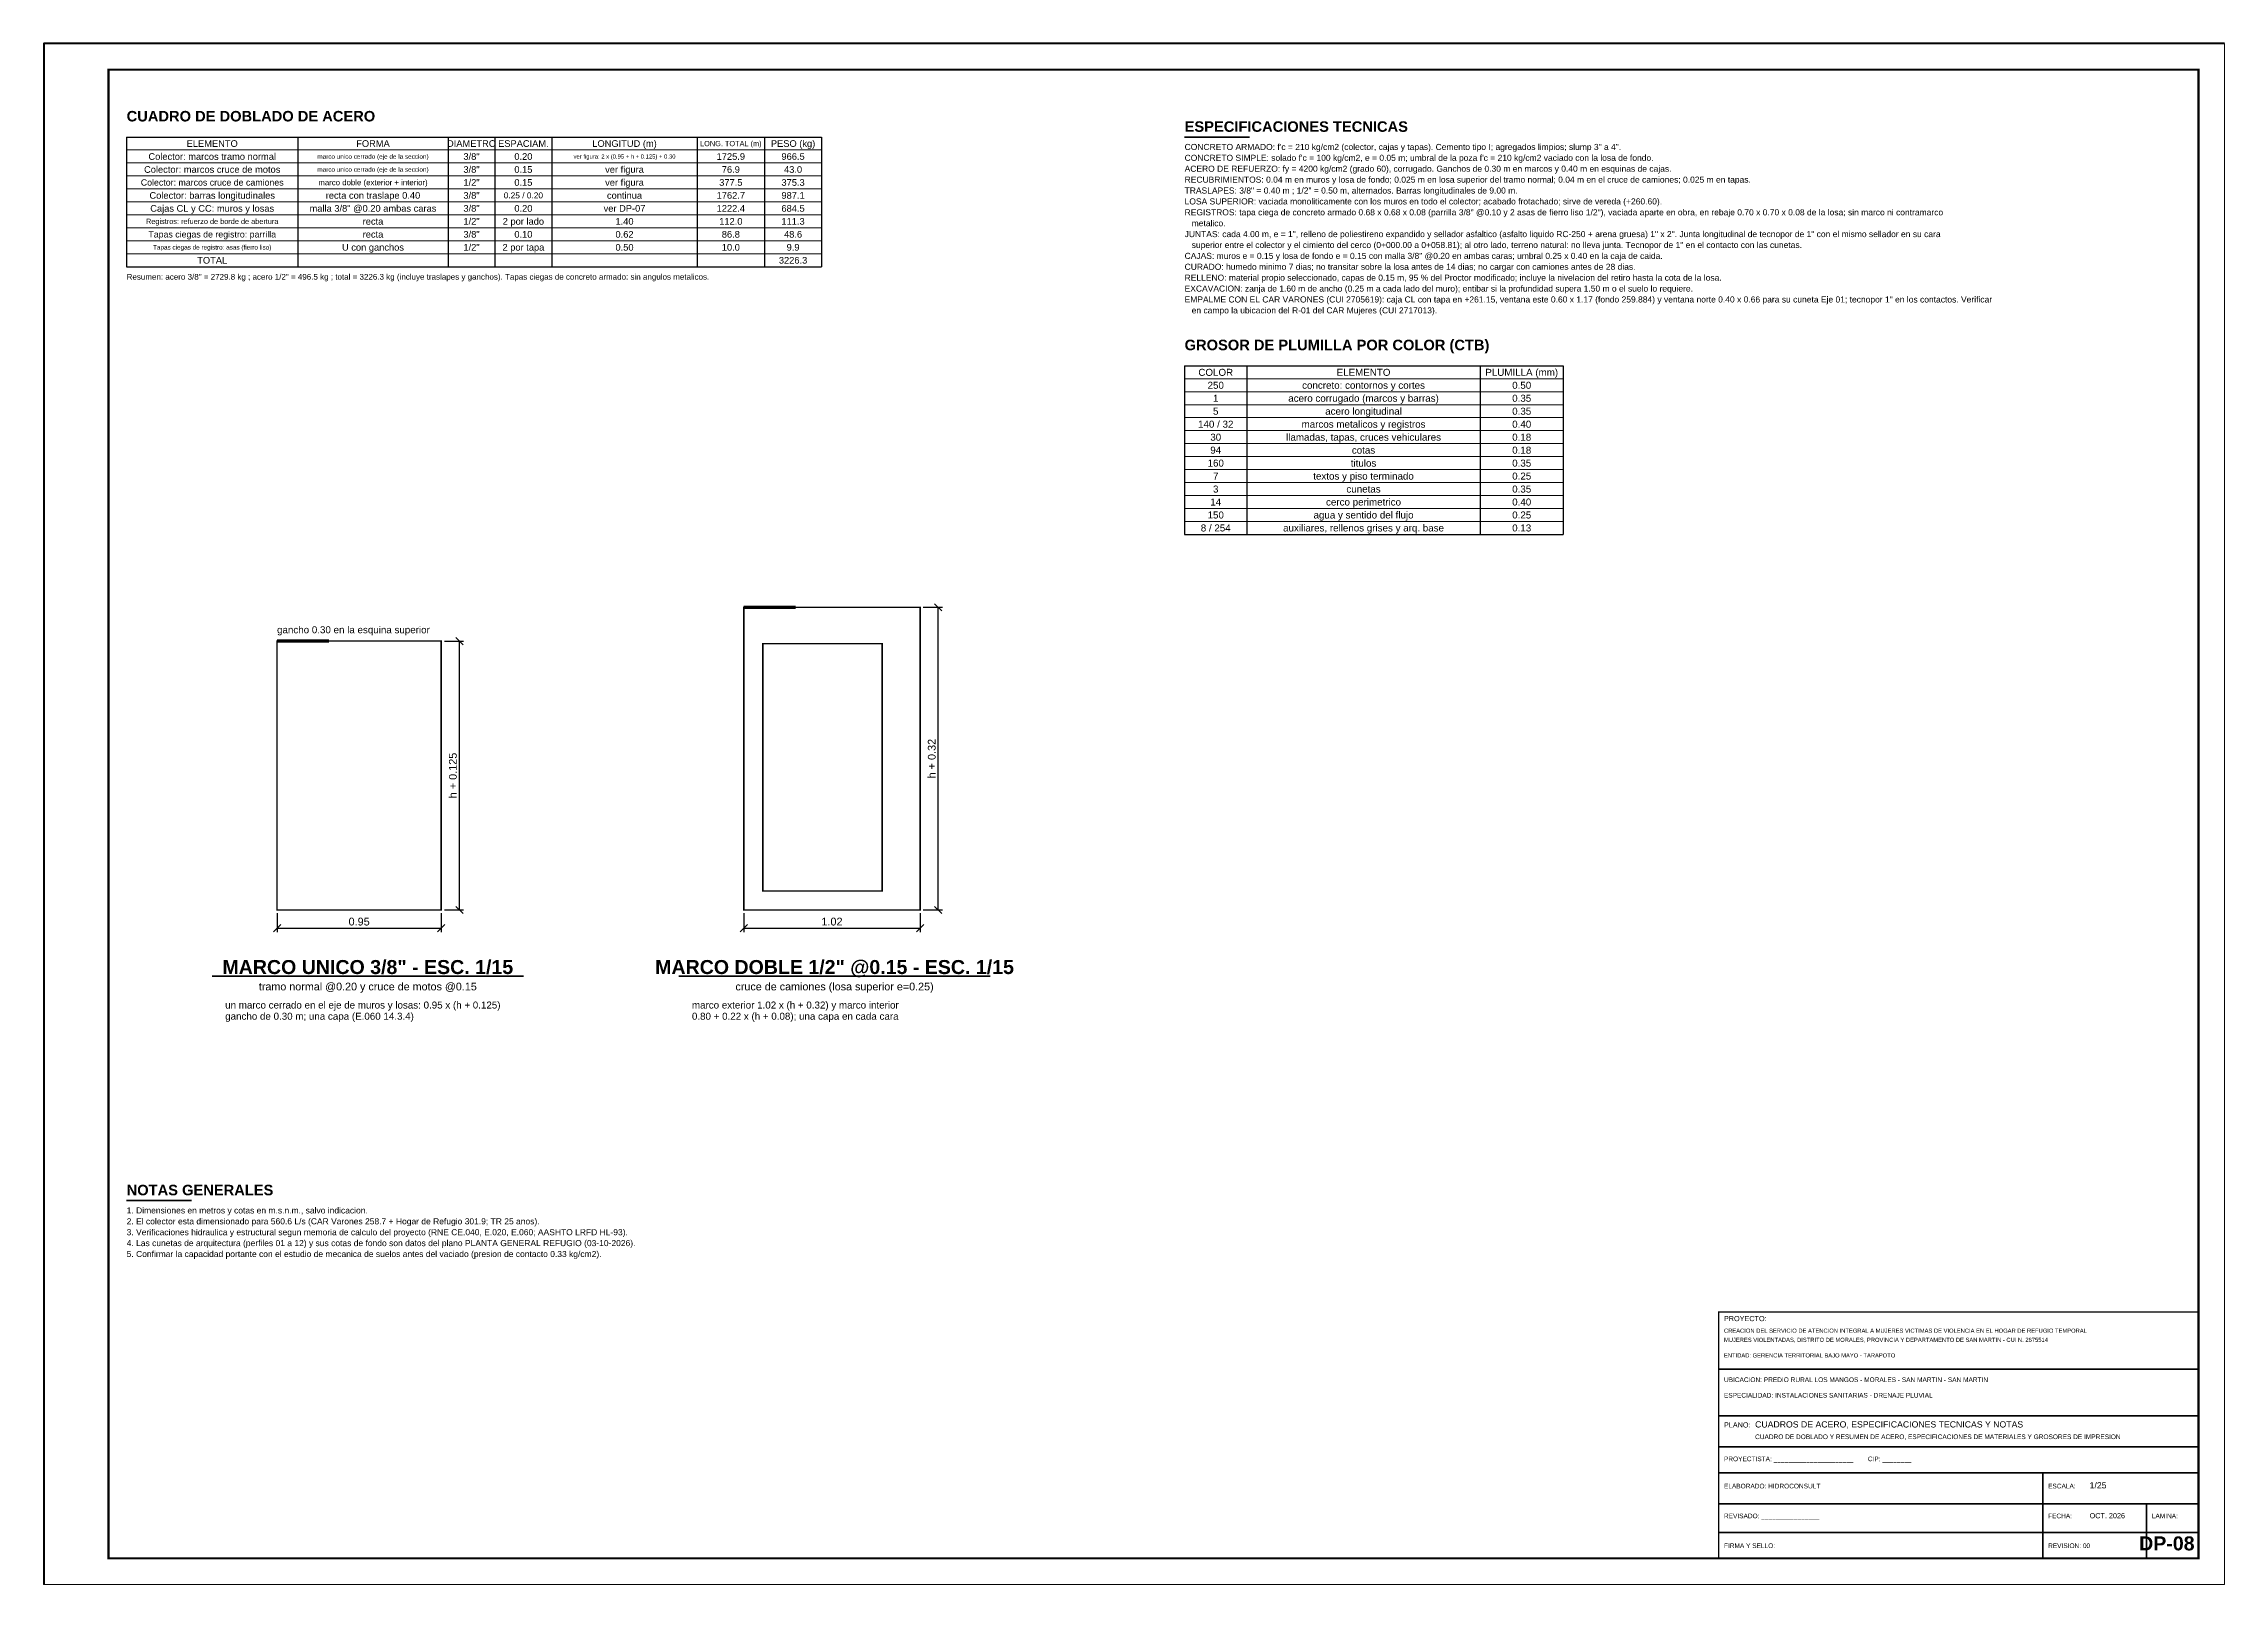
# Paper-space layout 'DP-08' of a CAD drawing. Header units: metres, sheet in millimetres. Extents: x 0 to 841, y 0 to 594.
# The model-space entities are those that its viewports show. They can reach past a viewport. Long polylines and large blocks are cut down to what shows.
import ezdxf
from ezdxf.enums import TextEntityAlignment as Align

# ---------------------------------------------------------------- set-up
doc = ezdxf.new("R2010")
doc.units = ezdxf.units.M
doc.header["$LTSCALE"] = 0.25
for name, color, linetype, lineweight in [('ACERO', 1, 'CONTINUOUS', 35), ('COTAS', 94, 'CONTINUOUS', 18), ('GRILLA', 9, 'CONTINUOUS', 13), ('MARCO', 7, 'CONTINUOUS', 50), ('ROTULO', 7, 'CONTINUOUS', 35), ('TITULOS', 160, 'CONTINUOUS', 35)]:
    doc.layers.add(name, color=color, linetype=linetype, lineweight=lineweight)
for name, color, linetype in [('ROTULO-TEXTO', 7, 'CONTINUOUS'), ('TEXTOS', 7, 'CONTINUOUS'), ('TEXTOS-NOTAS', 7, 'CONTINUOUS')]:
    doc.layers.add(name, color=color, linetype=linetype)
doc.styles.get("Standard").update_dxf_attribs({"font": 'arial.ttf'})
doc.styles.add('TITULOS', font='arialbd.ttf')
doc.dimstyles.new('COT-25', dxfattribs={"dimscale": 0.025, "dimtxt": 3, "dimasz": 2.2, "dimexe": 1.6, "dimexo": 1.2, "dimgap": 1, "dimtad": 1, "dimzin": 0, "dimdsep": 46, "dimtxsty": 'Standard', "dimtsz": 1.4, "dimcen": 2.5, "dimclrd": 256, "dimclre": 256, "dimclrt": 7, "dimazin": 3, "dimtfac": 1, "dimtmove": 0, "dimatfit": 3})

msp = doc.modelspace()

# ---------------------------------------------------------------- linework, layer by layer
at = {"layer": 'ACERO', "const_width": 0.03}
for points in [[(349047.73, 9281249.207), (349048.23, 9281249.207)], [(349043.23, 9281248.882), (349043.73, 9281248.882)]]:
    msp.add_lwpolyline(points, dxfattribs=at)
at = {"layer": 'ACERO', "const_width": 0.015}
for points in [[(349047.73, 9281246.29), (349049.43, 9281246.29), (349049.43, 9281249.207), (349047.73, 9281249.207)], [(349043.23, 9281246.29), (349044.813, 9281246.29), (349044.813, 9281248.882), (349043.23, 9281248.882)], [(349047.913, 9281246.473), (349049.063, 9281246.473), (349049.063, 9281248.857), (349047.913, 9281248.857)]]:
    msp.add_lwpolyline(points, close=True, dxfattribs=at)
at = {"layer": 'GRILLA'}
for p, q in [((349041.78, 9281253.615), (349048.48, 9281253.615)), ((349041.78, 9281253.49), (349048.48, 9281253.49)), ((349041.78, 9281253.365), (349048.48, 9281253.365)), ((349041.78, 9281253.24), (349048.48, 9281253.24)), ((349041.78, 9281253.115), (349048.48, 9281253.115)), ((349041.78, 9281252.99), (349048.48, 9281252.99)), ((349041.78, 9281252.865), (349048.48, 9281252.865)), ((349041.78, 9281252.74), (349048.48, 9281252.74)), ((349041.78, 9281252.615), (349048.48, 9281252.615)), ((349051.98, 9281251.41), (349055.63, 9281251.41)), ((349051.98, 9281251.285), (349055.63, 9281251.285)), ((349051.98, 9281251.16), (349055.63, 9281251.16)), ((349051.98, 9281251.035), (349055.63, 9281251.035)), ((349051.98, 9281250.91), (349055.63, 9281250.91)), ((349051.98, 9281250.785), (349055.63, 9281250.785)), ((349051.98, 9281250.66), (349055.63, 9281250.66)), ((349051.98, 9281250.535), (349055.63, 9281250.535)), ((349051.98, 9281250.41), (349055.63, 9281250.41)), ((349051.98, 9281250.285), (349055.63, 9281250.285)), ((349051.98, 9281250.16), (349055.63, 9281250.16)), ((349051.98, 9281250.035), (349055.63, 9281250.035))]:
    msp.add_line(p, q, dxfattribs=at)
at = {"layer": 'MARCO'}
msp.add_lwpolyline([(349040.98, 9281239.79), (349062.005, 9281239.79), (349062.005, 9281254.64), (349040.98, 9281254.64)], close=True, dxfattribs=at)
at = {"layer": 'MARCO', "const_width": 0.02}
msp.add_lwpolyline([(349041.605, 9281240.04), (349061.755, 9281240.04), (349061.755, 9281254.39), (349041.605, 9281254.39)], close=True, dxfattribs=at)
at = {"layer": 'ROTULO'}
for p, q in [((349057.13, 9281241.865), (349061.755, 9281241.865)), ((349057.13, 9281241.415), (349061.755, 9281241.415)), ((349057.13, 9281241.115), (349061.755, 9281241.115)), ((349057.13, 9281240.865), (349061.755, 9281240.865)), ((349060.255, 9281240.865), (349060.255, 9281240.04)), ((349057.13, 9281240.565), (349061.755, 9281240.565)), ((349061.255, 9281240.565), (349061.255, 9281240.04)), ((349057.13, 9281240.29), (349061.755, 9281240.29))]:
    msp.add_line(p, q, dxfattribs=at)
at = {"layer": 'ROTULO', "const_width": 0.0125}
msp.add_lwpolyline([(349057.13, 9281240.04), (349061.755, 9281240.04), (349061.755, 9281242.415), (349057.13, 9281242.415)], close=True, dxfattribs=at)
at = {"layer": 'TEXTOS'}
for p, q in [((349041.78, 9281253.74), (349048.48, 9281253.74)), ((349041.78, 9281253.74), (349041.78, 9281252.49)), ((349043.43, 9281253.74), (349043.43, 9281252.49)), ((349044.88, 9281253.74), (349044.88, 9281252.49)), ((349045.33, 9281253.74), (349045.33, 9281252.49)), ((349045.88, 9281253.74), (349045.88, 9281252.49)), ((349047.28, 9281253.74), (349047.28, 9281252.49)), ((349047.93, 9281253.74), (349047.93, 9281252.49)), ((349048.48, 9281253.74), (349048.48, 9281252.49)), ((349041.78, 9281252.49), (349048.48, 9281252.49)), ((349051.98, 9281251.535), (349055.63, 9281251.535)), ((349051.98, 9281251.535), (349051.98, 9281249.91)), ((349052.58, 9281251.535), (349052.58, 9281249.91)), ((349054.83, 9281251.535), (349054.83, 9281249.91)), ((349055.63, 9281251.535), (349055.63, 9281249.91)), ((349051.98, 9281249.91), (349055.63, 9281249.91))]:
    msp.add_line(p, q, dxfattribs=at)
at = {"layer": 'TITULOS'}
for p, q in [((349051.98, 9281253.74), (349052.605, 9281253.74)), ((349042.605, 9281245.652), (349045.605, 9281245.652)), ((349047.105, 9281245.652), (349050.105, 9281245.652)), ((349041.78, 9281243.49), (349042.405, 9281243.49))]:
    msp.add_line(p, q, dxfattribs=at)

# ---------------------------------------------------------------- texts
at = {"layer": 'ROTULO-TEXTO'}
for s, height, p in [('PROYECTO:', 0.05, (349057.18, 9281242.327)), ('CREACION DEL SERVICIO DE ATENCION INTEGRAL A MUJERES VICTIMAS DE VIOLENCIA EN EL HOGAR DE REFUGIO TEMPORAL', 0.04, (349057.18, 9281242.215)), ('MUJERES VIOLENTADAS, DISTRITO DE MORALES, PROVINCIA Y DEPARTAMENTO DE SAN MARTIN - CUI N. 2675514', 0.04, (349057.18, 9281242.127)), ('ENTIDAD: GERENCIA TERRITORIAL BAJO MAYO - TARAPOTO', 0.04, (349057.18, 9281241.977)), ('UBICACION: PREDIO RURAL LOS MANGOS - MORALES - SAN MARTIN - SAN MARTIN', 0.045, (349057.18, 9281241.74)), ('ESPECIALIDAD: INSTALACIONES SANITARIAS - DRENAJE PLUVIAL', 0.045, (349057.18, 9281241.59)), ('PLANO:', 0.05, (349057.18, 9281241.302)), ('CUADROS DE ACERO, ESPECIFICACIONES TECNICAS Y NOTAS', 0.06, (349057.48, 9281241.302)), ('CUADRO DE DOBLADO Y RESUMEN DE ACERO, ESPECIFICACIONES DE MATERIALES Y GROSORES DE IMPRESION', 0.045, (349057.48, 9281241.19)), ('PROYECTISTA: ______________________        CIP: ________', 0.045, (349057.18, 9281240.977)), ('ELABORADO: HIDROCONSULT', 0.045, (349057.18, 9281240.715)), ('ESCALA:', 0.045, (349060.305, 9281240.715)), ('1/25', 0.06, (349060.705, 9281240.715)), ('REVISADO: ________________', 0.045, (349057.18, 9281240.427)), ('FECHA:', 0.045, (349060.305, 9281240.427)), ('OCT. 2026', 0.05, (349060.705, 9281240.427)), ('LAMINA:', 0.045, (349061.305, 9281240.427)), ('FIRMA Y SELLO:', 0.045, (349057.18, 9281240.14)), ('REVISION: 00', 0.045, (349060.305, 9281240.14))]:
    msp.add_text(s, height=height, dxfattribs=at).set_placement(p)
at = {"layer": 'TEXTOS'}
for s, height, p in [('Colector: marcos tramo normal', 0.06413, (349042.605, 9281253.552)), ('ELEMENTO', 0.0641, (349042.605, 9281253.677)), ('marco unico cerrado (eje de la seccion)', 0.04387, (349044.155, 9281253.552)), ('FORMA', 0.0641, (349044.155, 9281253.677)), ('DIAMETRO', 0.0641, (349045.105, 9281253.677)), ('3/8"', 0.0641, (349045.105, 9281253.552)), ('ESPACIAM.', 0.0641, (349045.605, 9281253.677)), ('0.20', 0.0641, (349045.605, 9281253.552)), ('ver figura: 2 x (0.95 + h + 0.125) + 0.30', 0.0405, (349046.58, 9281253.552)), ('LONGITUD (m)', 0.06413, (349046.58, 9281253.677)), ('LONG. TOTAL (m)', 0.05062, (349047.605, 9281253.677)), ('1725.9', 0.0641, (349047.605, 9281253.552)), ('PESO (kg)', 0.0641, (349048.205, 9281253.677)), ('966.5', 0.0641, (349048.205, 9281253.552)), ('Colector: marcos cruce de camiones', 0.06075, (349042.605, 9281253.302)), ('Colector: marcos cruce de motos', 0.06413, (349042.605, 9281253.427)), ('marco unico cerrado (eje de la seccion)', 0.04387, (349044.155, 9281253.427)), ('marco doble (exterior + interior)', 0.054, (349044.155, 9281253.302)), ('3/8"', 0.0641, (349045.105, 9281253.427)), ('1/2"', 0.0641, (349045.105, 9281253.302)), ('0.15', 0.0641, (349045.605, 9281253.427)), ('0.15', 0.0641, (349045.605, 9281253.302)), ('ver figura', 0.0641, (349046.58, 9281253.427)), ('ver figura', 0.0641, (349046.58, 9281253.302)), ('377.5', 0.0641, (349047.605, 9281253.302)), ('76.9', 0.0641, (349047.605, 9281253.427)), ('375.3', 0.0641, (349048.205, 9281253.302)), ('43.0', 0.0641, (349048.205, 9281253.427)), ('Colector: barras longitudinales', 0.06413, (349042.605, 9281253.177)), ('Cajas CL y CC: muros y losas', 0.06413, (349042.605, 9281253.052)), ('malla 3/8" @0.20 ambas caras', 0.06413, (349044.155, 9281253.052)), ('recta con traslape 0.40', 0.06413, (349044.155, 9281253.177)), ('3/8"', 0.0641, (349045.105, 9281253.177)), ('3/8"', 0.0641, (349045.105, 9281253.052)), ('0.25 / 0.20', 0.05738, (349045.605, 9281253.177)), ('0.20', 0.0641, (349045.605, 9281253.052)), ('ver DP-07', 0.0641, (349046.58, 9281253.052)), ('continua', 0.0641, (349046.58, 9281253.177)), ('1762.7', 0.0641, (349047.605, 9281253.177)), ('1222.4', 0.0641, (349047.605, 9281253.052)), ('987.1', 0.0641, (349048.205, 9281253.177)), ('684.5', 0.0641, (349048.205, 9281253.052)), ('Registros: refuerzo de borde de abertura', 0.05062, (349042.605, 9281252.927)), ('recta', 0.0641, (349044.155, 9281252.927)), ('1/2"', 0.0641, (349045.105, 9281252.927)), ('2 por lado', 0.0641, (349045.605, 9281252.927)), ('1.40', 0.0641, (349046.58, 9281252.927)), ('112.0', 0.0641, (349047.605, 9281252.927)), ('111.3', 0.0641, (349048.205, 9281252.927)), ('Tapas ciegas de registro: parrilla', 0.06075, (349042.605, 9281252.802)), ('Tapas ciegas de registro: asas (fierro liso)', 0.04387, (349042.605, 9281252.677)), ('U con ganchos', 0.06413, (349044.155, 9281252.677)), ('recta', 0.0641, (349044.155, 9281252.802)), ('3/8"', 0.0641, (349045.105, 9281252.802)), ('1/2"', 0.0641, (349045.105, 9281252.677)), ('2 por tapa', 0.0641, (349045.605, 9281252.677)), ('0.10', 0.0641, (349045.605, 9281252.802)), ('0.62', 0.0641, (349046.58, 9281252.802)), ('0.50', 0.0641, (349046.58, 9281252.677)), ('86.8', 0.0641, (349047.605, 9281252.802)), ('10.0', 0.0641, (349047.605, 9281252.677)), ('48.6', 0.0641, (349048.205, 9281252.802)), ('9.9', 0.0641, (349048.205, 9281252.677)), ('TOTAL', 0.0641, (349042.605, 9281252.552)), ('3226.3', 0.0641, (349048.205, 9281252.552)), ('COLOR', 0.0675, (349052.28, 9281251.472)), ('ELEMENTO', 0.0675, (349053.705, 9281251.472)), ('PLUMILLA (mm)', 0.0675, (349055.23, 9281251.472)), ('250', 0.0675, (349052.28, 9281251.347)), ('1', 0.0675, (349052.28, 9281251.222)), ('acero corrugado (marcos y barras)', 0.0675, (349053.705, 9281251.222)), ('concreto: contornos y cortes', 0.0675, (349053.705, 9281251.347)), ('0.50', 0.0675, (349055.23, 9281251.347)), ('0.35', 0.0675, (349055.23, 9281251.222)), ('140 / 32', 0.0675, (349052.28, 9281250.972)), ('5', 0.0675, (349052.28, 9281251.097)), ('marcos metalicos y registros', 0.0675, (349053.705, 9281250.972)), ('acero longitudinal', 0.0675, (349053.705, 9281251.097)), ('0.35', 0.0675, (349055.23, 9281251.097)), ('0.40', 0.0675, (349055.23, 9281250.972)), ('30', 0.0675, (349052.28, 9281250.847)), ('llamadas, tapas, cruces vehiculares', 0.0675, (349053.705, 9281250.847)), ('0.18', 0.0675, (349055.23, 9281250.847)), ('160', 0.0675, (349052.28, 9281250.597)), ('94', 0.0675, (349052.28, 9281250.722)), ('titulos', 0.0675, (349053.705, 9281250.597)), ('cotas', 0.0675, (349053.705, 9281250.722)), ('0.18', 0.0675, (349055.23, 9281250.722)), ('0.35', 0.0675, (349055.23, 9281250.597)), ('3', 0.0675, (349052.28, 9281250.347)), ('7', 0.0675, (349052.28, 9281250.472)), ('textos y piso terminado', 0.0675, (349053.705, 9281250.472)), ('cunetas', 0.0675, (349053.705, 9281250.347)), ('0.25', 0.0675, (349055.23, 9281250.472)), ('0.35', 0.0675, (349055.23, 9281250.347)), ('14', 0.0675, (349052.28, 9281250.222)), ('cerco perimetrico', 0.0675, (349053.705, 9281250.222)), ('0.40', 0.0675, (349055.23, 9281250.222)), ('8 / 254', 0.0675, (349052.28, 9281249.972)), ('150', 0.0675, (349052.28, 9281250.097)), ('auxiliares, rellenos grises y arq. base', 0.0675, (349053.705, 9281249.972)), ('agua y sentido del flujo', 0.0675, (349053.705, 9281250.097)), ('0.25', 0.0675, (349055.23, 9281250.097)), ('0.13', 0.0675, (349055.23, 9281249.972)), ('tramo normal @0.20 y cruce de motos @0.15', 0.07425, (349044.105, 9281245.552)), ('cruce de camiones (losa superior e=0.25)', 0.07425, (349048.605, 9281245.552))]:
    msp.add_text(s, height=height, dxfattribs=at).set_placement(p, align=Align.MIDDLE_CENTER)
for s, p in [('gancho 0.30 en la esquina superior', (349043.23, 9281248.957)), ('un marco cerrado en el eje de muros y losas: 0.95 x (h + 0.125)', (349042.73, 9281245.34)), ('marco exterior 1.02 x (h + 0.32) y marco interior', (349047.23, 9281245.34)), ('gancho de 0.30 m; una capa (E.060 14.3.4)', (349042.73, 9281245.232)), ('0.80 + 0.22 x (h + 0.08); una capa en cada cara', (349047.23, 9281245.232))]:
    msp.add_text(s, height=0.0675, dxfattribs=at).set_placement(p)
at = {"layer": 'TEXTOS-NOTAS'}
for s, height, p in [('CONCRETO ARMADO: f\'c = 210 kg/cm2 (colector, cajas y tapas). Cemento tipo I; agregados limpios; slump 3" a 4".', 0.0585, (349051.98, 9281253.615)), ("CONCRETO SIMPLE: solado f'c = 100 kg/cm2, e = 0.05 m; umbral de la poza f'c = 210 kg/cm2 vaciado con la losa de fondo.", 0.0585, (349051.98, 9281253.51)), ('ACERO DE REFUERZO: fy = 4200 kg/cm2 (grado 60), corrugado. Ganchos de 0.30 m en marcos y 0.40 m en esquinas de cajas.', 0.0585, (349051.98, 9281253.405)), ('RECUBRIMIENTOS: 0.04 m en muros y losa de fondo; 0.025 m en losa superior del tramo normal; 0.04 m en el cruce de camiones; 0.025 m en tapas.', 0.0585, (349051.98, 9281253.3)), ('TRASLAPES: 3/8" = 0.40 m ; 1/2" = 0.50 m, alternados. Barras longitudinales de 9.00 m.', 0.0585, (349051.98, 9281253.195)), ('LOSA SUPERIOR: vaciada monoliticamente con los muros en todo el colector; acabado frotachado; sirve de vereda (+260.60).', 0.0585, (349051.98, 9281253.09)), ('REGISTROS: tapa ciega de concreto armado 0.68 x 0.68 x 0.08 (parrilla 3/8" @0.10 y 2 asas de fierro liso 1/2"), vaciada aparte en obra, en rebaje 0.70 x 0.70 x 0.08 de la losa; sin marco ni contramarco', 0.0585, (349051.98, 9281252.985)), ('   metalico.', 0.0585, (349051.98, 9281252.88)), ('JUNTAS: cada 4.00 m, e = 1", relleno de poliestireno expandido y sellador asfaltico (asfalto liquido RC-250 + arena gruesa) 1" x 2". Junta longitudinal de tecnopor de 1" con el mismo sellador en su cara', 0.0585, (349051.98, 9281252.775)), ('   superior entre el colector y el cimiento del cerco (0+000.00 a 0+058.81); al otro lado, terreno natural: no lleva junta. Tecnopor de 1" en el contacto con las cunetas.', 0.0585, (349051.98, 9281252.67)), ('CAJAS: muros e = 0.15 y losa de fondo e = 0.15 con malla 3/8" @0.20 en ambas caras; umbral 0.25 x 0.40 en la caja de caida.', 0.0585, (349051.98, 9281252.565)), ('CURADO: humedo minimo 7 dias; no transitar sobre la losa antes de 14 dias; no cargar con camiones antes de 28 dias.', 0.0585, (349051.98, 9281252.46)), ('Resumen: acero 3/8" = 2729.8 kg ; acero 1/2" = 496.5 kg ; total = 3226.3 kg (incluye traslapes y ganchos). Tapas ciegas de concreto armado: sin angulos metalicos.', 0.05525, (349041.78, 9281252.365)), ('RELLENO: material propio seleccionado, capas de 0.15 m, 95 % del Proctor modificado; incluye la nivelacion del retiro hasta la cota de la losa.', 0.0585, (349051.98, 9281252.355)), ('EXCAVACION: zanja de 1.60 m de ancho (0.25 m a cada lado del muro); entibar si la profundidad supera 1.50 m o el suelo lo requiere.', 0.0585, (349051.98, 9281252.25)), ('EMPALME CON EL CAR VARONES (CUI 2705619): caja CL con tapa en +261.15, ventana este 0.60 x 1.17 (fondo 259.884) y ventana norte 0.40 x 0.66 para su cuneta Eje 01; tecnopor 1" en los contactos. Verificar', 0.0585, (349051.98, 9281252.145)), ('   en campo la ubicacion del R-01 del CAR Mujeres (CUI 2717013).', 0.0585, (349051.98, 9281252.04)), ('1. Dimensiones en metros y cotas en m.s.n.m., salvo indicacion.', 0.0585, (349041.78, 9281243.365)), ('3. Verificaciones hidraulica y estructural segun memoria de calculo del proyecto (RNE CE.040, E.020, E.060; AASHTO LRFD HL-93).', 0.0585, (349041.78, 9281243.155)), ('2. El colector esta dimensionado para 560.6 L/s (CAR Varones 258.7 + Hogar de Refugio 301.9; TR 25 anos).', 0.0585, (349041.78, 9281243.26)), ('4. Las cunetas de arquitectura (perfiles 01 a 12) y sus cotas de fondo son datos del plano PLANTA GENERAL REFUGIO (03-10-2026).', 0.0585, (349041.78, 9281243.05)), ('5. Confirmar la capacidad portante con el estudio de mecanica de suelos antes del vaciado (presion de contacto 0.33 kg/cm2).', 0.0585, (349041.78, 9281242.945))]:
    msp.add_text(s, height=height, dxfattribs=at).set_placement(p)
at = {"layer": 'TITULOS', "style": 'TITULOS'}
for s, p in [('CUADRO DE DOBLADO DE ACERO', (349041.78, 9281253.89)), ('ESPECIFICACIONES TECNICAS', (349051.98, 9281253.79)), ('GROSOR DE PLUMILLA POR COLOR (CTB)', (349051.98, 9281251.685)), ('NOTAS GENERALES', (349041.78, 9281243.54))]:
    msp.add_text(s, height=0.10125, dxfattribs=at).set_placement(p)
for s, p in [('MARCO UNICO 3/8" - ESC. 1/15', (349044.105, 9281245.74)), ('MARCO DOBLE 1/2" @0.15 - ESC. 1/15', (349048.605, 9281245.74))]:
    msp.add_text(s, height=0.135, dxfattribs=at).set_placement(p, align=Align.MIDDLE_CENTER)
msp.add_text('DP-08', height=0.135, dxfattribs=at).set_placement((349061.717, 9281240.077), align=Align.BOTTOM_RIGHT)

# ---------------------------------------------------------------- dimensions: what is measured, and where the dimension line sits
at = {"layer": 'COTAS'}
for base, p1, p2, text in [((349049.605, 9281246.29), (349049.43, 9281246.29), (349049.43, 9281249.207), 'h + 0.32'), ((349044.988, 9281246.29), (349044.813, 9281246.29), (349044.813, 9281248.882), 'h + 0.125')]:
    msp.add_linear_dim(base=base, p1=p1, p2=p2, angle=90, text=text, dimstyle='COT-25', dxfattribs=at).render()
for base, p1, p2, text in [((349043.23, 9281246.115), (349043.23, 9281246.29), (349044.813, 9281246.29), '0.95'), ((349047.73, 9281246.115), (349047.73, 9281246.29), (349049.43, 9281246.29), '1.02')]:
    msp.add_linear_dim(base=base, p1=p1, p2=p2, text=text, dimstyle='COT-25', dxfattribs=at).render()

psp = doc.layouts.new('DP-08')

# ---------------------------------------------------------------- viewports
at = {"layer": 'MARCO'}
psp.add_viewport(center=(420.5, 297), size=(841, 594), view_center_point=(349051.492, 9281247.215), view_height=14.85, dxfattribs=at)

doc.saveas('drawing.dxf')
